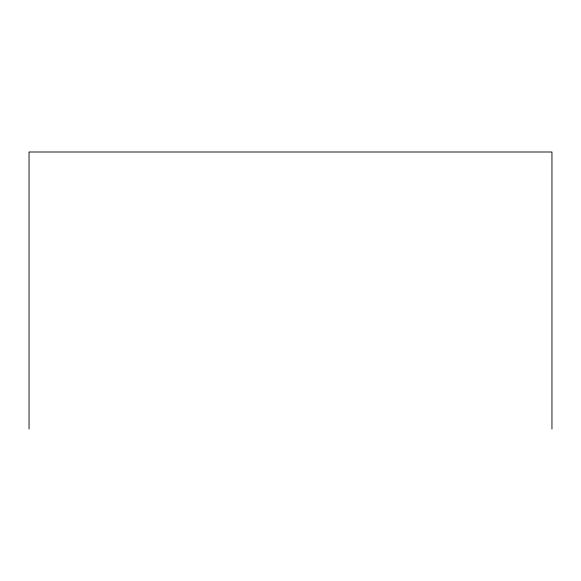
<?xml version="1.0" encoding="UTF-8"?>
<svg xmlns="http://www.w3.org/2000/svg" width="581" height="581" viewBox="0 0 581 581"><rect width="100%" height="100%" fill="white"/><g stroke="black" fill="none" stroke-linecap="round" stroke-linejoin="round"><path stroke-width="0.87" d="M551.95 429.003L551.95 151.997L29.05 151.997L29.05 429.003"/></g></svg>
